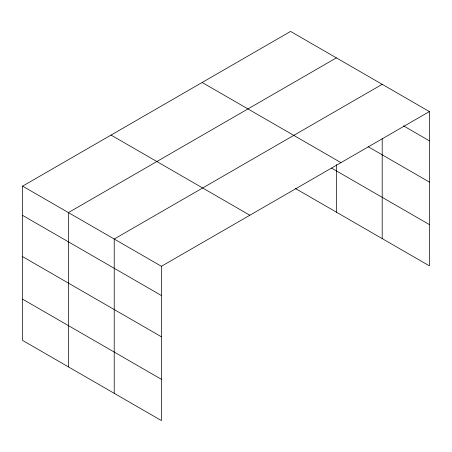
<?xml version="1.0" encoding="UTF-8"?>
<svg xmlns="http://www.w3.org/2000/svg" width="452" height="452" viewBox="0 0 452 452"><rect width="100%" height="100%" fill="white"/><g stroke="black" fill="none" stroke-linecap="round" stroke-linejoin="round"><path stroke-width="0.68" d="M22.6 186.139L161.42 266.29L161.42 420.575L22.6 340.424L22.6 186.139L290.579 31.425L429.4 111.576L429.4 265.861L295.467 188.529M336.39 57.873L68.41 212.593L68.41 366.877M382.2 84.321L114.22 239.04L114.22 393.325M161.42 266.29L429.4 111.576M403.382 125.797L429.4 140.821M368.154 146.725L429.4 182.083M202.146 82.479L340.966 162.63M331.502 168.076L429.4 224.599M111.034 135.086L249.854 215.231M22.6 215.389L161.42 295.535M22.6 256.651L161.42 336.796M22.6 299.162L161.42 379.313M382.2 138.747L382.2 238.611M336.39 164.624L336.39 212.157"/></g></svg>
